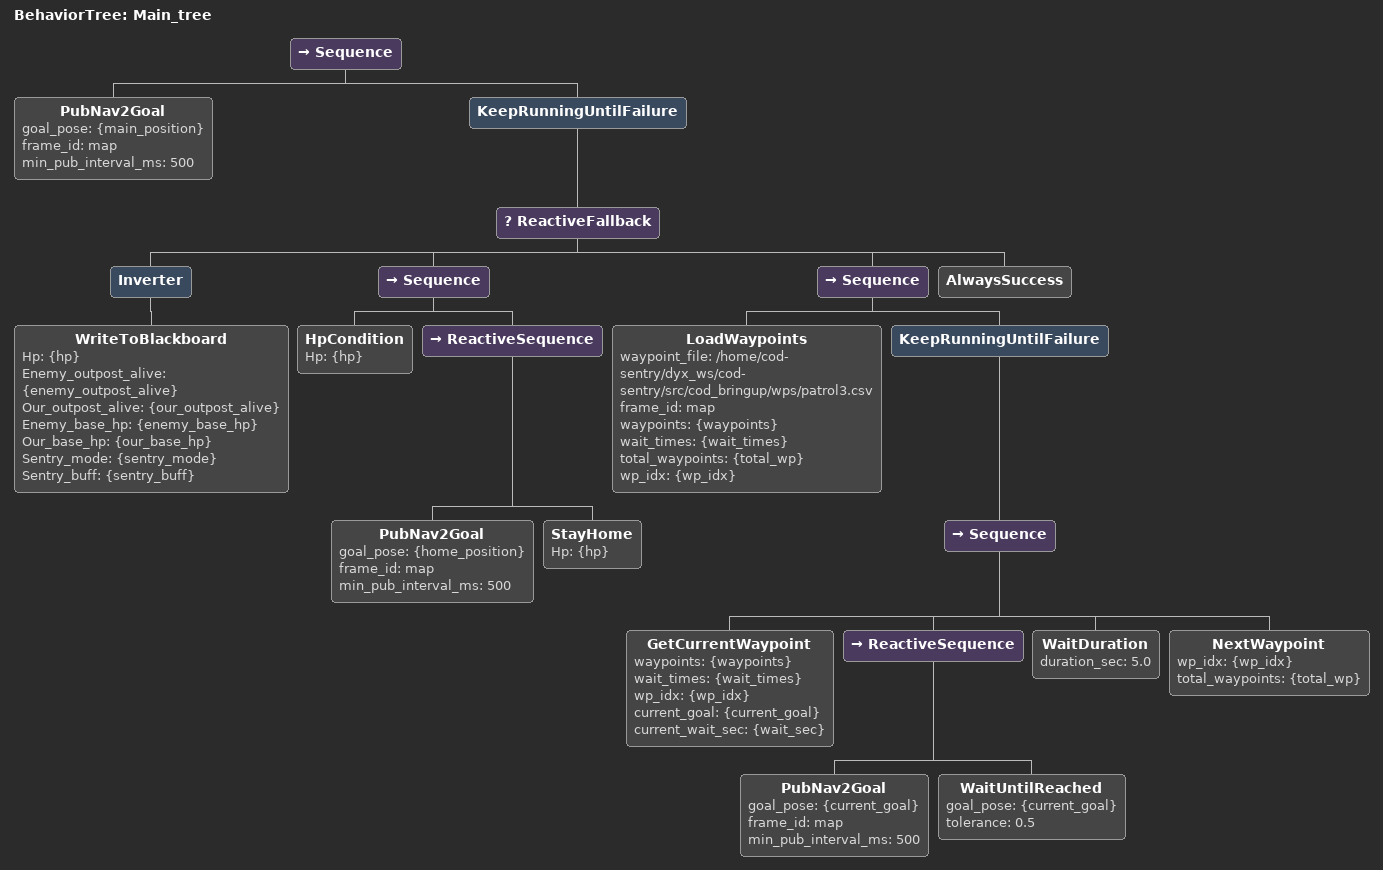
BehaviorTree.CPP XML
<?xml version="1.0" encoding="UTF-8"?>
<root BTCPP_format="4"
      main_tree_to_execute="Main_tree">
  <BehaviorTree ID="Main_tree">
    <Sequence>
      <PubNav2Goal goal_pose="{main_position}"
                   frame_id="map"
                   min_pub_interval_ms="500"/>
      <KeepRunningUntilFailure>
        <ReactiveFallback>
          <Inverter>
            <WriteToBlackboard Hp="{hp}"
                               Enemy_outpost_alive="{enemy_outpost_alive}"
                               Our_outpost_alive="{our_outpost_alive}"
                               Enemy_base_hp="{enemy_base_hp}"
                               Our_base_hp="{our_base_hp}"
                               Sentry_mode="{sentry_mode}"
                               Sentry_buff="{sentry_buff}"/>
          </Inverter>
          <Sequence>
            <HpCondition Hp="{hp}"/>
            <ReactiveSequence>
              <PubNav2Goal goal_pose="{home_position}"
                           frame_id="map"
                           min_pub_interval_ms="500"/>
              <StayHome Hp="{hp}"/>
            </ReactiveSequence>
          </Sequence>
          <Sequence>
            <LoadWaypoints waypoint_file="/home/cod-sentry/dyx_ws/cod-sentry/src/cod_bringup/wps/patrol3.csv"
                           frame_id="map"
                           waypoints="{waypoints}"
                           wait_times="{wait_times}"
                           total_waypoints="{total_wp}"
                           wp_idx="{wp_idx}"/>
            <KeepRunningUntilFailure>
              <Sequence>
                <GetCurrentWaypoint waypoints="{waypoints}"
                                    wait_times="{wait_times}"
                                    wp_idx="{wp_idx}"
                                    current_goal="{current_goal}"
                                    current_wait_sec="{wait_sec}"/>
                <ReactiveSequence>
                  <PubNav2Goal goal_pose="{current_goal}"
                               frame_id="map"
                               min_pub_interval_ms="500"/>
                  <WaitUntilReached goal_pose="{current_goal}"
                                    tolerance="0.5"/>
                </ReactiveSequence>
                <WaitDuration duration_sec="5.0"/>
                <NextWaypoint wp_idx="{wp_idx}"
                              total_waypoints="{total_wp}"/>
              </Sequence>
            </KeepRunningUntilFailure>
          </Sequence>
          <AlwaysSuccess/>
        </ReactiveFallback>
      </KeepRunningUntilFailure>
    </Sequence>
  </BehaviorTree>

</root>
